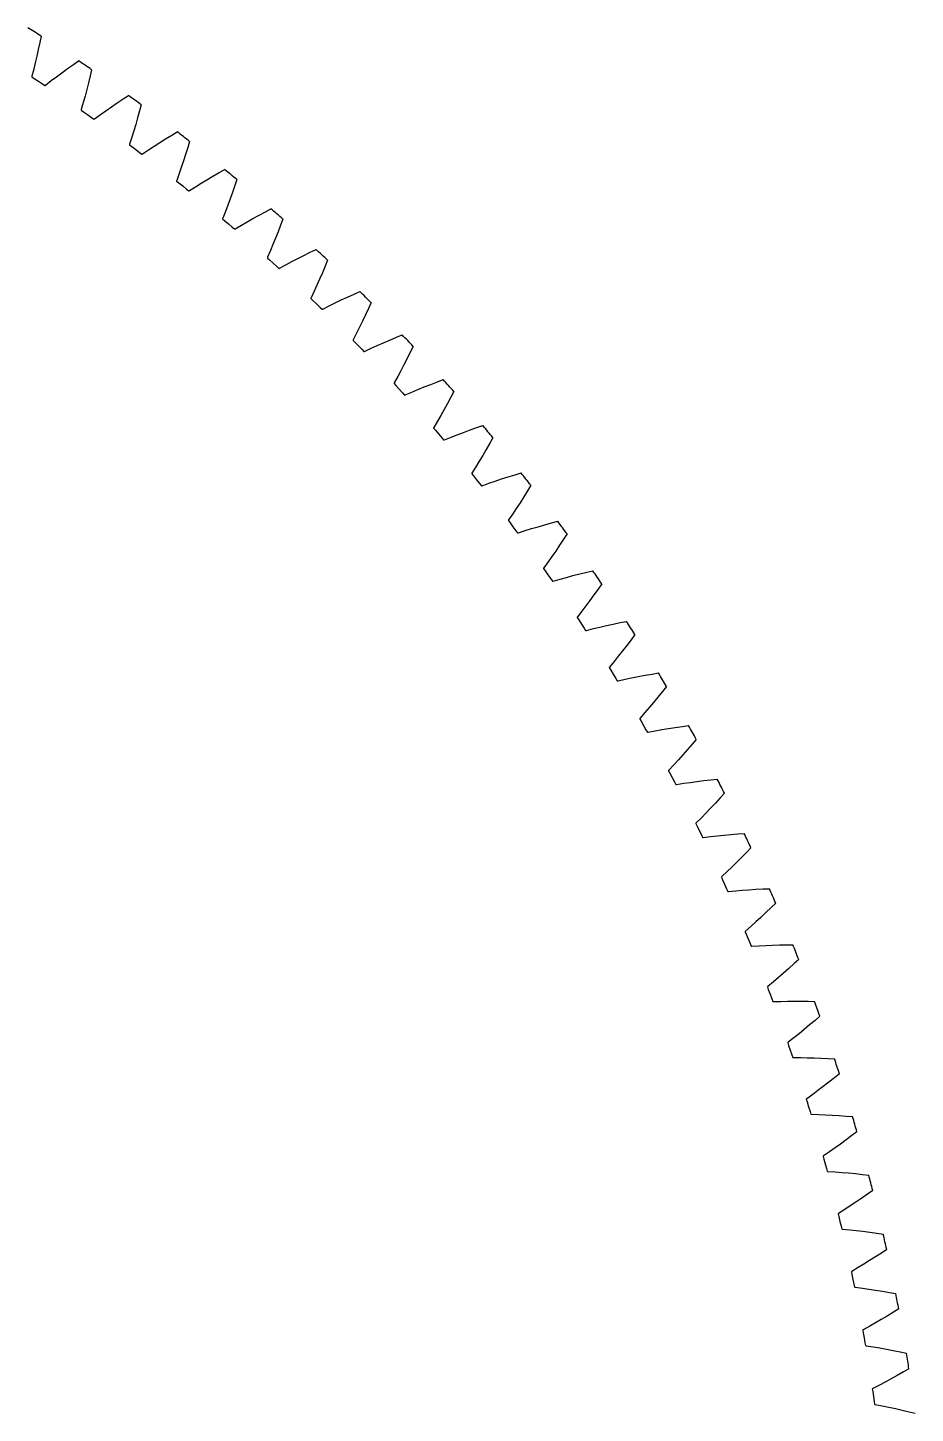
# Model space of a CAD drawing. Extents: x -101 to 121, y -101 to 101.
# Drawn here: x 53.8 to 100.2, y 13.1 to 85.5 of the extents above; entities that cross this region are included whole.
import ezdxf

# ---------------------------------------------------------------- set-up
doc = ezdxf.new("R2010")
doc.units = 0

msp = doc.modelspace()

# ---------------------------------------------------------------- linework, layer by layer
at = {"layer": 'layer1'}
for p, q in [((54.466, 85.056), (54.401, 84.729)), ((54.323, 84.365), (54.244, 84.01)), ((54.401, 84.729), (54.323, 84.365)), ((54.083, 83.333), (53.988, 82.962)), ((54.164, 83.666), (54.083, 83.333)), ((54.244, 84.01), (54.164, 83.666)), ((55.557, 83.147), (55.852, 83.361)), ((55.852, 83.361), (56.156, 83.576)), ((56.156, 83.576), (56.429, 83.766)), ((57.111, 83.303), (57.035, 82.979)), ((53.988, 82.962), (53.985, 82.939)), ((53.985, 82.939), (53.989, 82.925)), ((53.989, 82.925), (54.11, 82.845)), ((54.11, 82.845), (54.326, 82.703)), ((54.326, 82.703), (54.542, 82.561)), ((54.698, 82.495), (55, 82.73)), ((55, 82.73), (55.274, 82.937)), ((55.274, 82.937), (55.557, 83.147)), ((56.947, 82.617), (56.856, 82.264)), ((57.035, 82.979), (56.947, 82.617)), ((54.542, 82.561), (54.663, 82.482)), ((54.663, 82.482), (54.677, 82.484)), ((54.677, 82.484), (54.698, 82.495)), ((56.765, 81.923), (56.673, 81.593)), ((56.856, 82.264), (56.765, 81.923)), ((58.753, 81.771), (59.032, 81.952)), ((56.567, 81.225), (56.564, 81.202)), ((56.564, 81.202), (56.567, 81.188)), ((56.673, 81.593), (56.567, 81.225)), ((56.567, 81.188), (56.685, 81.105)), ((57.572, 80.962), (57.851, 81.16)), ((57.851, 81.16), (58.142, 81.361)), ((58.142, 81.361), (58.443, 81.565)), ((58.443, 81.565), (58.753, 81.771)), ((59.613, 81.146), (59.513, 80.787)), ((59.699, 81.468), (59.613, 81.146)), ((56.685, 81.105), (56.897, 80.956)), ((56.897, 80.956), (57.108, 80.807)), ((57.108, 80.807), (57.227, 80.724)), ((57.227, 80.724), (57.241, 80.726)), ((57.241, 80.726), (57.262, 80.737)), ((57.262, 80.737), (57.572, 80.962)), ((59.412, 80.438), (59.311, 80.1)), ((59.513, 80.787), (59.412, 80.438)), ((59.208, 79.773), (59.09, 79.408)), ((59.311, 80.1), (59.208, 79.773)), ((60.669, 79.495), (60.976, 79.689)), ((60.976, 79.689), (61.293, 79.885)), ((61.293, 79.885), (61.577, 80.058)), ((59.09, 79.408), (59.086, 79.385)), ((59.086, 79.385), (59.089, 79.371)), ((59.089, 79.371), (59.205, 79.284)), ((59.205, 79.284), (59.412, 79.129)), ((59.412, 79.129), (59.618, 78.974)), ((59.618, 78.974), (59.734, 78.887)), ((59.77, 78.898), (60.087, 79.113)), ((60.087, 79.113), (60.372, 79.303)), ((60.372, 79.303), (60.669, 79.495)), ((62.133, 79.234), (62.022, 78.878)), ((62.229, 79.552), (62.133, 79.234)), ((59.734, 78.887), (59.749, 78.888)), ((59.749, 78.888), (59.77, 78.898)), ((61.91, 78.532), (61.797, 78.197)), ((62.022, 78.878), (61.91, 78.532)), ((61.555, 77.513), (61.551, 77.49)), ((61.685, 77.873), (61.555, 77.513)), ((61.797, 78.197), (61.685, 77.873)), ((62.833, 77.367), (63.136, 77.55)), ((63.136, 77.55), (63.449, 77.735)), ((63.449, 77.735), (63.772, 77.921)), ((63.772, 77.921), (64.062, 78.084)), ((64.697, 77.558), (64.591, 77.243)), ((61.551, 77.49), (61.553, 77.476)), ((61.553, 77.476), (61.666, 77.385)), ((61.666, 77.385), (61.868, 77.224)), ((61.868, 77.224), (62.07, 77.062)), ((62.07, 77.062), (62.182, 76.971)), ((62.182, 76.971), (62.197, 76.972)), ((62.197, 76.972), (62.218, 76.982)), ((62.218, 76.982), (62.542, 77.187)), ((62.542, 77.187), (62.833, 77.367)), ((64.469, 76.891), (64.346, 76.549)), ((64.591, 77.243), (64.469, 76.891)), ((64.223, 76.218), (64.101, 75.897)), ((64.346, 76.549), (64.223, 76.218)), ((63.96, 75.541), (63.954, 75.519)), ((63.954, 75.519), (63.956, 75.504)), ((63.956, 75.504), (64.066, 75.41)), ((64.101, 75.897), (63.96, 75.541)), ((64.066, 75.41), (64.263, 75.242)), ((64.936, 75.184), (65.232, 75.355)), ((65.232, 75.355), (65.54, 75.529)), ((65.54, 75.529), (65.859, 75.703)), ((65.859, 75.703), (66.188, 75.879)), ((66.188, 75.879), (66.483, 76.033)), ((67.101, 75.488), (66.985, 75.176)), ((64.263, 75.242), (64.459, 75.074)), ((64.459, 75.074), (64.57, 74.98)), ((64.57, 74.98), (64.584, 74.981)), ((64.584, 74.981), (64.606, 74.99)), ((64.606, 74.99), (64.936, 75.184)), ((66.852, 74.828), (66.719, 74.49)), ((66.985, 75.176), (66.852, 74.828)), ((66.585, 74.163), (66.453, 73.847)), ((66.719, 74.49), (66.585, 74.163)), ((68.538, 73.763), (68.838, 73.907)), ((66.301, 73.495), (66.295, 73.472)), ((66.295, 73.472), (66.296, 73.458)), ((66.296, 73.458), (66.403, 73.361)), ((66.453, 73.847), (66.301, 73.495)), ((66.403, 73.361), (66.595, 73.186)), ((66.595, 73.186), (66.786, 73.012)), ((67.265, 73.108), (67.567, 73.269)), ((67.567, 73.269), (67.88, 73.433)), ((67.88, 73.433), (68.205, 73.597)), ((68.205, 73.597), (68.538, 73.763)), ((69.439, 73.343), (69.314, 73.035)), ((66.786, 73.012), (66.893, 72.915)), ((66.893, 72.915), (66.907, 72.915)), ((66.907, 72.915), (66.929, 72.923)), ((66.929, 72.923), (67.265, 73.108)), ((69.17, 72.691), (69.025, 72.357)), ((69.314, 73.035), (69.17, 72.691)), ((68.74, 71.723), (68.577, 71.376)), ((68.882, 72.035), (68.74, 71.723)), ((69.025, 72.357), (68.882, 72.035)), ((70.822, 71.573), (71.126, 71.709)), ((68.577, 71.376), (68.57, 71.354)), ((68.57, 71.354), (68.571, 71.339)), ((68.571, 71.339), (68.675, 71.239)), ((68.675, 71.239), (68.861, 71.059)), ((68.861, 71.059), (69.046, 70.879)), ((69.528, 70.959), (69.835, 71.111)), ((69.835, 71.111), (70.154, 71.264)), ((70.154, 71.264), (70.483, 71.419)), ((70.483, 71.419), (70.822, 71.573)), ((71.709, 71.126), (71.573, 70.822)), ((69.046, 70.879), (69.15, 70.778)), ((69.15, 70.778), (69.165, 70.777)), ((69.165, 70.777), (69.187, 70.785)), ((69.187, 70.785), (69.528, 70.959)), ((71.419, 70.483), (71.264, 70.154)), ((71.573, 70.822), (71.419, 70.483)), ((71.111, 69.835), (70.959, 69.528)), ((71.264, 70.154), (71.111, 69.835)), ((70.785, 69.187), (70.777, 69.165)), ((70.777, 69.165), (70.778, 69.15)), ((70.778, 69.15), (70.879, 69.046)), ((70.959, 69.528), (70.785, 69.187)), ((70.879, 69.046), (71.059, 68.861)), ((71.059, 68.861), (71.239, 68.675)), ((71.723, 68.74), (72.035, 68.882)), ((72.035, 68.882), (72.357, 69.025)), ((72.357, 69.025), (72.691, 69.17)), ((72.691, 69.17), (73.035, 69.314)), ((73.035, 69.314), (73.343, 69.439)), ((73.907, 68.838), (73.763, 68.538)), ((71.239, 68.675), (71.339, 68.571)), ((71.339, 68.571), (71.354, 68.57)), ((71.354, 68.57), (71.376, 68.577)), ((71.376, 68.577), (71.723, 68.74)), ((73.597, 68.205), (73.433, 67.88)), ((73.763, 68.538), (73.597, 68.205)), ((73.269, 67.567), (73.108, 67.265)), ((73.433, 67.88), (73.269, 67.567)), ((72.923, 66.929), (72.915, 66.907)), ((72.915, 66.907), (72.915, 66.893)), ((72.915, 66.893), (73.012, 66.786)), ((73.108, 67.265), (72.923, 66.929)), ((73.012, 66.786), (73.186, 66.595)), ((74.163, 66.585), (74.49, 66.719)), ((74.49, 66.719), (74.828, 66.852)), ((74.828, 66.852), (75.176, 66.985)), ((75.176, 66.985), (75.488, 67.101)), ((73.186, 66.595), (73.361, 66.403)), ((73.361, 66.403), (73.458, 66.296)), ((73.458, 66.296), (73.472, 66.295)), ((73.472, 66.295), (73.495, 66.301)), ((73.495, 66.301), (73.847, 66.453)), ((73.847, 66.453), (74.163, 66.585)), ((75.879, 66.188), (75.703, 65.859)), ((76.033, 66.483), (75.879, 66.188)), ((75.355, 65.232), (75.184, 64.936)), ((75.529, 65.54), (75.355, 65.232)), ((75.703, 65.859), (75.529, 65.54)), ((74.981, 64.584), (74.98, 64.57)), ((74.98, 64.57), (75.074, 64.459)), ((74.99, 64.606), (74.981, 64.584)), ((75.184, 64.936), (74.99, 64.606)), ((76.549, 64.346), (76.891, 64.469)), ((76.891, 64.469), (77.243, 64.591)), ((77.243, 64.591), (77.558, 64.697)), ((75.074, 64.459), (75.242, 64.263)), ((75.242, 64.263), (75.41, 64.066)), ((75.41, 64.066), (75.504, 63.956)), ((75.504, 63.956), (75.519, 63.954)), ((75.519, 63.954), (75.541, 63.96)), ((75.541, 63.96), (75.897, 64.101)), ((75.897, 64.101), (76.218, 64.223)), ((76.218, 64.223), (76.549, 64.346)), ((77.921, 63.772), (77.735, 63.449)), ((78.084, 64.062), (77.921, 63.772)), ((77.55, 63.136), (77.367, 62.833)), ((77.735, 63.449), (77.55, 63.136)), ((77.187, 62.542), (76.982, 62.218)), ((77.367, 62.833), (77.187, 62.542)), ((76.972, 62.197), (76.971, 62.182)), ((76.971, 62.182), (77.062, 62.07)), ((76.982, 62.218), (76.972, 62.197)), ((77.062, 62.07), (77.224, 61.868)), ((77.224, 61.868), (77.385, 61.666)), ((77.385, 61.666), (77.476, 61.553)), ((77.513, 61.555), (77.873, 61.685)), ((77.873, 61.685), (78.197, 61.797)), ((78.197, 61.797), (78.532, 61.91)), ((78.532, 61.91), (78.878, 62.022)), ((78.878, 62.022), (79.234, 62.133)), ((79.234, 62.133), (79.552, 62.229)), ((80.058, 61.577), (79.885, 61.293)), ((77.476, 61.553), (77.49, 61.551)), ((77.49, 61.551), (77.513, 61.555)), ((79.689, 60.976), (79.495, 60.669)), ((79.885, 61.293), (79.689, 60.976)), ((79.303, 60.372), (79.113, 60.087)), ((79.495, 60.669), (79.303, 60.372)), ((78.888, 59.749), (78.887, 59.734)), ((78.887, 59.734), (78.974, 59.618)), ((78.898, 59.77), (78.888, 59.749)), ((79.113, 60.087), (78.898, 59.77)), ((78.974, 59.618), (79.129, 59.412)), ((79.129, 59.412), (79.284, 59.205)), ((80.1, 59.311), (80.438, 59.412)), ((80.438, 59.412), (80.787, 59.513)), ((80.787, 59.513), (81.146, 59.613)), ((81.146, 59.613), (81.468, 59.699)), ((79.284, 59.205), (79.371, 59.089)), ((79.371, 59.089), (79.385, 59.086)), ((79.385, 59.086), (79.408, 59.09)), ((79.408, 59.09), (79.773, 59.208)), ((79.773, 59.208), (80.1, 59.311)), ((81.771, 58.753), (81.565, 58.443)), ((81.952, 59.032), (81.771, 58.753)), ((81.361, 58.142), (81.16, 57.851)), ((81.565, 58.443), (81.361, 58.142)), ((80.726, 57.241), (80.724, 57.227)), ((80.724, 57.227), (80.807, 57.108)), ((80.737, 57.262), (80.726, 57.241)), ((80.962, 57.572), (80.737, 57.262)), ((81.16, 57.851), (80.962, 57.572)), ((80.807, 57.108), (80.956, 56.897)), ((80.956, 56.897), (81.105, 56.685)), ((81.105, 56.685), (81.188, 56.567)), ((81.188, 56.567), (81.202, 56.564)), ((81.202, 56.564), (81.225, 56.567)), ((81.225, 56.567), (81.593, 56.673)), ((81.593, 56.673), (81.923, 56.765)), ((81.923, 56.765), (82.264, 56.856)), ((82.264, 56.856), (82.617, 56.947)), ((82.617, 56.947), (82.979, 57.035)), ((82.979, 57.035), (83.303, 57.111)), ((83.361, 55.852), (83.147, 55.557)), ((83.576, 56.156), (83.361, 55.852)), ((83.766, 56.429), (83.576, 56.156)), ((82.937, 55.274), (82.73, 55)), ((83.147, 55.557), (82.937, 55.274)), ((82.484, 54.677), (82.482, 54.663)), ((82.482, 54.663), (82.561, 54.542)), ((82.495, 54.698), (82.484, 54.677)), ((82.73, 55), (82.495, 54.698)), ((82.561, 54.542), (82.703, 54.326)), ((82.703, 54.326), (82.845, 54.11)), ((84.01, 54.244), (84.365, 54.323)), ((84.365, 54.323), (84.729, 54.401)), ((84.729, 54.401), (85.056, 54.466)), ((82.845, 54.11), (82.925, 53.989)), ((82.925, 53.989), (82.939, 53.985)), ((82.939, 53.985), (82.962, 53.988)), ((82.962, 53.988), (83.333, 54.083)), ((83.333, 54.083), (83.666, 54.164)), ((83.666, 54.164), (84.01, 54.244)), ((85.497, 53.77), (85.299, 53.503)), ((84.851, 52.918), (84.632, 52.641)), ((85.074, 53.206), (84.851, 52.918)), ((85.299, 53.503), (85.074, 53.206)), ((84.417, 52.375), (84.173, 52.079)), ((84.632, 52.641), (84.417, 52.375)), ((84.161, 52.059), (84.158, 52.045)), ((84.158, 52.045), (84.234, 51.922)), ((84.173, 52.079), (84.161, 52.059)), ((84.234, 51.922), (84.369, 51.701)), ((84.369, 51.701), (84.504, 51.481)), ((84.504, 51.481), (84.579, 51.357)), ((84.617, 51.355), (84.991, 51.438)), ((84.991, 51.438), (85.326, 51.509)), ((85.326, 51.509), (85.672, 51.579)), ((85.672, 51.579), (86.029, 51.647)), ((86.029, 51.647), (86.396, 51.712)), ((86.396, 51.712), (86.724, 51.768)), ((84.579, 51.357), (84.593, 51.353)), ((84.593, 51.353), (84.617, 51.355)), ((86.937, 50.797), (86.703, 50.507)), ((87.144, 51.058), (86.937, 50.797)), ((86.472, 50.227), (86.244, 49.957)), ((86.703, 50.507), (86.472, 50.227)), ((85.754, 49.39), (85.751, 49.376)), ((85.751, 49.376), (85.823, 49.25)), ((85.767, 49.41), (85.754, 49.39)), ((86.02, 49.697), (85.767, 49.41)), ((86.244, 49.957), (86.02, 49.697)), ((85.823, 49.25), (85.951, 49.026)), ((85.951, 49.026), (86.079, 48.801)), ((86.079, 48.801), (86.151, 48.675)), ((86.151, 48.675), (86.165, 48.671)), ((86.165, 48.671), (86.188, 48.672)), ((86.188, 48.672), (86.564, 48.743)), ((86.564, 48.743), (86.902, 48.804)), ((86.902, 48.804), (87.25, 48.862)), ((87.25, 48.862), (87.609, 48.919)), ((87.609, 48.919), (87.978, 48.973)), ((87.978, 48.973), (88.308, 49.018)), ((88.49, 48.041), (88.247, 47.759)), ((88.705, 48.295), (88.49, 48.041)), ((87.771, 47.223), (87.539, 46.971)), ((88.007, 47.486), (87.771, 47.223)), ((88.247, 47.759), (88.007, 47.486)), ((87.263, 46.672), (87.26, 46.658)), ((87.26, 46.658), (87.328, 46.53)), ((87.277, 46.691), (87.263, 46.672)), ((87.539, 46.971), (87.277, 46.691)), ((87.328, 46.53), (87.449, 46.302)), ((87.449, 46.302), (87.57, 46.073)), ((87.57, 46.073), (87.637, 45.945)), ((87.637, 45.945), (87.651, 45.94)), ((87.651, 45.94), (87.674, 45.941)), ((87.674, 45.941), (88.053, 46)), ((88.053, 46), (88.392, 46.05)), ((88.392, 46.05), (88.742, 46.098)), ((88.742, 46.098), (89.103, 46.143)), ((89.103, 46.143), (89.473, 46.185)), ((89.473, 46.185), (89.804, 46.22)), ((89.704, 44.963), (89.455, 44.698)), ((89.955, 45.238), (89.704, 44.963)), ((90.178, 45.485), (89.955, 45.238)), ((88.971, 44.198), (88.7, 43.927)), ((89.211, 44.443), (88.971, 44.198)), ((89.455, 44.698), (89.211, 44.443)), ((88.686, 43.908), (88.682, 43.894)), ((88.682, 43.894), (88.746, 43.764)), ((88.7, 43.927), (88.686, 43.908)), ((88.746, 43.764), (88.86, 43.532)), ((88.86, 43.532), (88.974, 43.3)), ((88.974, 43.3), (89.037, 43.17)), ((89.037, 43.17), (89.051, 43.164)), ((89.051, 43.164), (89.074, 43.164)), ((89.074, 43.164), (89.454, 43.212)), ((89.454, 43.212), (89.795, 43.251)), ((89.795, 43.251), (90.146, 43.287)), ((90.146, 43.287), (90.508, 43.321)), ((90.508, 43.321), (90.879, 43.352)), ((90.879, 43.352), (91.211, 43.376)), ((91.072, 42.124), (90.815, 41.866)), ((91.332, 42.39), (91.072, 42.124)), ((91.562, 42.63), (91.332, 42.39)), ((90.315, 41.381), (90.036, 41.119)), ((90.563, 41.619), (90.315, 41.381)), ((90.815, 41.866), (90.563, 41.619)), ((90.022, 41.101), (90.017, 41.087)), ((90.017, 41.087), (90.077, 40.955)), ((90.036, 41.119), (90.022, 41.101)), ((90.077, 40.955), (90.183, 40.719)), ((90.183, 40.719), (90.29, 40.484)), ((90.29, 40.484), (90.349, 40.352)), ((90.349, 40.352), (90.363, 40.346)), ((90.363, 40.346), (90.386, 40.345)), ((90.386, 40.345), (90.767, 40.381)), ((90.767, 40.381), (91.109, 40.409)), ((91.109, 40.409), (91.461, 40.435)), ((91.461, 40.435), (91.824, 40.457)), ((91.824, 40.457), (92.196, 40.476)), ((92.196, 40.476), (92.529, 40.49)), ((92.35, 39.242), (92.085, 38.993)), ((92.618, 39.5), (92.35, 39.242)), ((92.856, 39.733), (92.618, 39.5)), ((91.571, 38.524), (91.284, 38.271)), ((91.825, 38.754), (91.571, 38.524)), ((92.085, 38.993), (91.825, 38.754)), ((91.268, 38.253), (91.264, 38.239)), ((91.264, 38.239), (91.319, 38.105)), ((91.284, 38.271), (91.268, 38.253)), ((91.319, 38.105), (91.418, 37.867)), ((91.418, 37.867), (91.517, 37.628)), ((91.517, 37.628), (91.572, 37.494)), ((91.572, 37.494), (91.585, 37.488)), ((91.585, 37.488), (91.609, 37.486)), ((91.609, 37.486), (91.991, 37.51)), ((91.991, 37.51), (92.333, 37.527)), ((92.333, 37.527), (92.686, 37.542)), ((92.686, 37.542), (93.05, 37.553)), ((93.05, 37.553), (93.422, 37.56)), ((93.422, 37.56), (93.755, 37.564)), ((93.537, 36.322), (93.264, 36.081)), ((93.814, 36.572), (93.537, 36.322)), ((94.058, 36.797), (93.814, 36.572)), ((92.736, 35.629), (92.441, 35.385)), ((92.997, 35.85), (92.736, 35.629)), ((93.264, 36.081), (92.997, 35.85)), ((92.425, 35.367), (92.42, 35.354)), ((92.42, 35.354), (92.471, 35.218)), ((92.441, 35.385), (92.425, 35.367)), ((92.471, 35.218), (92.562, 34.976)), ((92.562, 34.976), (92.654, 34.734)), ((92.654, 34.734), (92.705, 34.599)), ((92.705, 34.599), (92.718, 34.592)), ((92.718, 34.592), (92.741, 34.59)), ((92.741, 34.59), (93.124, 34.602)), ((93.124, 34.602), (93.466, 34.608)), ((93.466, 34.608), (93.82, 34.612)), ((93.82, 34.612), (94.183, 34.611)), ((94.183, 34.611), (94.556, 34.607)), ((94.556, 34.607), (94.889, 34.6)), ((94.632, 33.366), (94.352, 33.134)), ((94.916, 33.607), (94.632, 33.366)), ((95.168, 33.824), (94.916, 33.607)), ((93.809, 32.698), (93.506, 32.463)), ((94.077, 32.911), (93.809, 32.698)), ((94.352, 33.134), (94.077, 32.911)), ((93.49, 32.447), (93.485, 32.433)), ((93.485, 32.433), (93.531, 32.296)), ((93.506, 32.463), (93.49, 32.447)), ((93.531, 32.296), (93.615, 32.052)), ((93.615, 32.052), (93.699, 31.807)), ((93.699, 31.807), (93.746, 31.67)), ((93.746, 31.67), (93.759, 31.663)), ((93.759, 31.663), (93.782, 31.66)), ((93.782, 31.66), (94.165, 31.659)), ((94.165, 31.659), (94.507, 31.656)), ((94.507, 31.656), (94.861, 31.648)), ((94.861, 31.648), (95.224, 31.636)), ((95.224, 31.636), (95.596, 31.62)), ((95.596, 31.62), (95.929, 31.603)), ((95.925, 30.609), (95.633, 30.377)), ((96.183, 30.818), (95.925, 30.609)), ((94.79, 29.736), (94.48, 29.51)), ((95.065, 29.94), (94.79, 29.736)), ((95.346, 30.154), (95.065, 29.94)), ((95.633, 30.377), (95.346, 30.154)), ((94.463, 29.494), (94.457, 29.481)), ((94.457, 29.481), (94.5, 29.342)), ((94.48, 29.51), (94.463, 29.494)), ((94.5, 29.342), (94.576, 29.095)), ((94.576, 29.095), (94.652, 28.848)), ((94.652, 28.848), (94.694, 28.71)), ((94.694, 28.71), (94.707, 28.702)), ((94.707, 28.702), (94.73, 28.698)), ((94.73, 28.698), (95.113, 28.686)), ((95.113, 28.686), (95.455, 28.671)), ((95.455, 28.671), (95.808, 28.653)), ((95.808, 28.653), (96.171, 28.629)), ((96.171, 28.629), (96.542, 28.602)), ((96.542, 28.602), (96.874, 28.574)), ((96.839, 27.581), (96.54, 27.358)), ((97.104, 27.782), (96.839, 27.581)), ((95.958, 26.939), (95.677, 26.743)), ((96.246, 27.144), (95.958, 26.939)), ((96.54, 27.358), (96.246, 27.144)), ((95.343, 26.512), (95.337, 26.499)), ((95.337, 26.499), (95.375, 26.36)), ((95.36, 26.528), (95.343, 26.512)), ((95.677, 26.743), (95.36, 26.528)), ((95.375, 26.36), (95.443, 26.11)), ((95.443, 26.11), (95.511, 25.861)), ((95.511, 25.861), (95.549, 25.721)), ((95.549, 25.721), (95.562, 25.713)), ((95.562, 25.713), (95.585, 25.709)), ((95.585, 25.709), (95.967, 25.684)), ((95.967, 25.684), (96.309, 25.659)), ((96.309, 25.659), (96.661, 25.629)), ((96.661, 25.629), (97.022, 25.594)), ((97.022, 25.594), (97.393, 25.555)), ((97.393, 25.555), (97.724, 25.517)), ((97.929, 24.718), (97.657, 24.525)), ((96.757, 23.912), (96.47, 23.725)), ((97.051, 24.108), (96.757, 23.912)), ((97.352, 24.312), (97.051, 24.108)), ((97.657, 24.525), (97.352, 24.312)), ((96.129, 23.504), (96.122, 23.492)), ((96.122, 23.492), (96.156, 23.351)), ((96.147, 23.52), (96.129, 23.504)), ((96.47, 23.725), (96.147, 23.52)), ((96.156, 23.351), (96.216, 23.099)), ((96.216, 23.099), (96.276, 22.848)), ((96.276, 22.848), (96.31, 22.707)), ((96.31, 22.707), (96.322, 22.699)), ((96.322, 22.699), (96.345, 22.693)), ((96.345, 22.693), (96.726, 22.657)), ((96.726, 22.657), (97.067, 22.621)), ((97.067, 22.621), (97.418, 22.58)), ((97.418, 22.58), (97.779, 22.534)), ((97.779, 22.534), (98.148, 22.483)), ((98.148, 22.483), (98.477, 22.435)), ((97.76, 21.047), (97.46, 20.861)), ((98.067, 21.242), (97.76, 21.047)), ((98.38, 21.446), (98.067, 21.242)), ((98.657, 21.63), (98.38, 21.446)), ((96.82, 20.473), (96.812, 20.461)), ((96.812, 20.461), (96.842, 20.319)), ((96.838, 20.488), (96.82, 20.473)), ((97.167, 20.683), (96.838, 20.488)), ((96.842, 20.319), (96.894, 20.066)), ((97.46, 20.861), (97.167, 20.683)), ((96.894, 20.066), (96.947, 19.813)), ((96.947, 19.813), (96.976, 19.671)), ((96.976, 19.671), (96.988, 19.662)), ((96.988, 19.662), (97.01, 19.656)), ((97.01, 19.656), (97.39, 19.608)), ((97.39, 19.608), (97.73, 19.561)), ((97.73, 19.561), (98.079, 19.509)), ((98.079, 19.509), (98.438, 19.452)), ((98.438, 19.452), (98.805, 19.389)), ((98.805, 19.389), (99.133, 19.33)), ((98.686, 18.152), (98.373, 17.966)), ((99.005, 18.345), (98.686, 18.152)), ((99.287, 18.52), (99.005, 18.345)), ((97.415, 17.422), (97.407, 17.41)), ((97.407, 17.41), (97.432, 17.267)), ((97.434, 17.436), (97.415, 17.422)), ((97.769, 17.621), (97.434, 17.436)), ((98.068, 17.789), (97.769, 17.621)), ((98.373, 17.966), (98.068, 17.789)), ((97.432, 17.267), (97.477, 17.012)), ((97.477, 17.012), (97.521, 16.758)), ((97.521, 16.758), (97.546, 16.615)), ((97.546, 16.615), (97.557, 16.606)), ((97.557, 16.606), (97.58, 16.599)), ((97.58, 16.599), (97.958, 16.539)), ((97.958, 16.539), (98.296, 16.482)), ((98.296, 16.482), (98.643, 16.419)), ((98.643, 16.419), (99, 16.35)), ((99, 16.35), (99.366, 16.276)), ((99.366, 16.276), (99.691, 16.207)), ((99.532, 15.226), (99.208, 15.043)), ((99.82, 15.393), (99.532, 15.226)), ((98.274, 14.541), (97.933, 14.367)), ((98.578, 14.7), (98.274, 14.541)), ((98.889, 14.867), (98.578, 14.7)), ((99.208, 15.043), (98.889, 14.867)), ((97.914, 14.354), (97.906, 14.341)), ((97.906, 14.341), (97.926, 14.198)), ((97.933, 14.367), (97.914, 14.354)), ((97.926, 14.198), (97.963, 13.942)), ((97.963, 13.942), (97.999, 13.686)), ((97.999, 13.686), (98.02, 13.543)), ((98.02, 13.543), (98.031, 13.534)), ((98.031, 13.534), (98.053, 13.526)), ((98.053, 13.526), (98.429, 13.454)), ((98.429, 13.454), (98.765, 13.386)), ((98.765, 13.386), (99.11, 13.312)), ((99.11, 13.312), (99.465, 13.233)), ((99.465, 13.233), (99.828, 13.147)), ((99.828, 13.147), (100.151, 13.068))]:
    msp.add_line(p, q, dxfattribs=at)
for start, end in [(57.36614, 57.83387), (55.56613, 56.03386), (53.76614, 54.23387), (51.96614, 52.43387), (50.16614, 50.63387), (48.36614, 48.83387), (46.56614, 47.03387), (44.76613, 45.23387), (42.96613, 43.43386), (41.16613, 41.63386), (39.36613, 39.83386), (37.56613, 38.03386), (35.76613, 36.23386), (33.96614, 34.43387), (32.16613, 32.63386), (30.36613, 30.83386), (28.56613, 29.03386), (26.76614, 27.23387), (24.96614, 25.43387), (23.16614, 23.63387), (21.36613, 21.83386), (19.56614, 20.03387), (17.76614, 18.23387), (15.96613, 16.43386), (14.16614, 14.63387), (12.36614, 12.83387), (10.56613, 11.03386), (8.76614, 9.23387)]:
    msp.add_arc((0, 0), 101, start, end, dxfattribs=at)
at = {"layer": 'layer3'}
for p, q in [((54.466, 85.056), (54.401, 84.729)), ((54.323, 84.365), (54.244, 84.01)), ((54.401, 84.729), (54.323, 84.365)), ((54.083, 83.333), (53.988, 82.962)), ((54.164, 83.666), (54.083, 83.333)), ((54.244, 84.01), (54.164, 83.666)), ((55.557, 83.147), (55.852, 83.361)), ((55.852, 83.361), (56.156, 83.576)), ((56.156, 83.576), (56.429, 83.766)), ((57.111, 83.303), (57.035, 82.979)), ((53.988, 82.962), (53.985, 82.939)), ((53.985, 82.939), (53.989, 82.925)), ((53.989, 82.925), (54.11, 82.845)), ((54.11, 82.845), (54.326, 82.703)), ((54.326, 82.703), (54.542, 82.561)), ((54.698, 82.495), (55, 82.73)), ((55, 82.73), (55.274, 82.937)), ((55.274, 82.937), (55.557, 83.147)), ((56.947, 82.617), (56.856, 82.264)), ((57.035, 82.979), (56.947, 82.617)), ((54.542, 82.561), (54.663, 82.482)), ((54.663, 82.482), (54.677, 82.484)), ((54.677, 82.484), (54.698, 82.495)), ((56.765, 81.923), (56.673, 81.593)), ((56.856, 82.264), (56.765, 81.923)), ((58.753, 81.771), (59.032, 81.952)), ((56.567, 81.225), (56.564, 81.202)), ((56.564, 81.202), (56.567, 81.188)), ((56.673, 81.593), (56.567, 81.225)), ((56.567, 81.188), (56.685, 81.105)), ((57.572, 80.962), (57.851, 81.16)), ((57.851, 81.16), (58.142, 81.361)), ((58.142, 81.361), (58.443, 81.565)), ((58.443, 81.565), (58.753, 81.771)), ((59.613, 81.146), (59.513, 80.787)), ((59.699, 81.468), (59.613, 81.146)), ((56.685, 81.105), (56.897, 80.956)), ((56.897, 80.956), (57.108, 80.807)), ((57.108, 80.807), (57.227, 80.724)), ((57.227, 80.724), (57.241, 80.726)), ((57.241, 80.726), (57.262, 80.737)), ((57.262, 80.737), (57.572, 80.962)), ((59.412, 80.438), (59.311, 80.1)), ((59.513, 80.787), (59.412, 80.438)), ((59.208, 79.773), (59.09, 79.408)), ((59.311, 80.1), (59.208, 79.773)), ((60.669, 79.495), (60.976, 79.689)), ((60.976, 79.689), (61.293, 79.885)), ((61.293, 79.885), (61.577, 80.058)), ((59.09, 79.408), (59.086, 79.385)), ((59.086, 79.385), (59.089, 79.371)), ((59.089, 79.371), (59.205, 79.284)), ((59.205, 79.284), (59.412, 79.129)), ((59.412, 79.129), (59.618, 78.974)), ((59.618, 78.974), (59.734, 78.887)), ((59.77, 78.898), (60.087, 79.113)), ((60.087, 79.113), (60.372, 79.303)), ((60.372, 79.303), (60.669, 79.495)), ((62.133, 79.234), (62.022, 78.878)), ((62.229, 79.552), (62.133, 79.234)), ((59.734, 78.887), (59.749, 78.888)), ((59.749, 78.888), (59.77, 78.898)), ((61.91, 78.532), (61.797, 78.197)), ((62.022, 78.878), (61.91, 78.532)), ((61.555, 77.513), (61.551, 77.49)), ((61.685, 77.873), (61.555, 77.513)), ((61.797, 78.197), (61.685, 77.873)), ((62.833, 77.367), (63.136, 77.55)), ((63.136, 77.55), (63.449, 77.735)), ((63.449, 77.735), (63.772, 77.921)), ((63.772, 77.921), (64.062, 78.084)), ((64.697, 77.558), (64.591, 77.243)), ((61.551, 77.49), (61.553, 77.476)), ((61.553, 77.476), (61.666, 77.385)), ((61.666, 77.385), (61.868, 77.224)), ((61.868, 77.224), (62.07, 77.062)), ((62.07, 77.062), (62.182, 76.971)), ((62.182, 76.971), (62.197, 76.972)), ((62.197, 76.972), (62.218, 76.982)), ((62.218, 76.982), (62.542, 77.187)), ((62.542, 77.187), (62.833, 77.367)), ((64.469, 76.891), (64.346, 76.549)), ((64.591, 77.243), (64.469, 76.891)), ((64.223, 76.218), (64.101, 75.897)), ((64.346, 76.549), (64.223, 76.218)), ((63.96, 75.541), (63.954, 75.519)), ((63.954, 75.519), (63.956, 75.504)), ((63.956, 75.504), (64.066, 75.41)), ((64.101, 75.897), (63.96, 75.541)), ((64.066, 75.41), (64.263, 75.242)), ((64.936, 75.184), (65.232, 75.355)), ((65.232, 75.355), (65.54, 75.529)), ((65.54, 75.529), (65.859, 75.703)), ((65.859, 75.703), (66.188, 75.879)), ((66.188, 75.879), (66.483, 76.033)), ((67.101, 75.488), (66.985, 75.176)), ((64.263, 75.242), (64.459, 75.074)), ((64.459, 75.074), (64.57, 74.98)), ((64.57, 74.98), (64.584, 74.981)), ((64.584, 74.981), (64.606, 74.99)), ((64.606, 74.99), (64.936, 75.184)), ((66.852, 74.828), (66.719, 74.49)), ((66.985, 75.176), (66.852, 74.828)), ((66.585, 74.163), (66.453, 73.847)), ((66.719, 74.49), (66.585, 74.163)), ((68.538, 73.763), (68.838, 73.907)), ((66.301, 73.495), (66.295, 73.472)), ((66.295, 73.472), (66.296, 73.458)), ((66.296, 73.458), (66.403, 73.361)), ((66.453, 73.847), (66.301, 73.495)), ((66.403, 73.361), (66.595, 73.186)), ((66.595, 73.186), (66.786, 73.012)), ((67.265, 73.108), (67.567, 73.269)), ((67.567, 73.269), (67.88, 73.433)), ((67.88, 73.433), (68.205, 73.597)), ((68.205, 73.597), (68.538, 73.763)), ((69.439, 73.343), (69.314, 73.035)), ((66.786, 73.012), (66.893, 72.915)), ((66.893, 72.915), (66.907, 72.915)), ((66.907, 72.915), (66.929, 72.923)), ((66.929, 72.923), (67.265, 73.108)), ((69.17, 72.691), (69.025, 72.357)), ((69.314, 73.035), (69.17, 72.691)), ((68.74, 71.723), (68.577, 71.376)), ((68.882, 72.035), (68.74, 71.723)), ((69.025, 72.357), (68.882, 72.035)), ((70.822, 71.573), (71.126, 71.709)), ((68.577, 71.376), (68.57, 71.354)), ((68.57, 71.354), (68.571, 71.339)), ((68.571, 71.339), (68.675, 71.239)), ((68.675, 71.239), (68.861, 71.059)), ((68.861, 71.059), (69.046, 70.879)), ((69.528, 70.959), (69.835, 71.111)), ((69.835, 71.111), (70.154, 71.264)), ((70.154, 71.264), (70.483, 71.419)), ((70.483, 71.419), (70.822, 71.573)), ((71.709, 71.126), (71.573, 70.822)), ((69.046, 70.879), (69.15, 70.778)), ((69.15, 70.778), (69.165, 70.777)), ((69.165, 70.777), (69.187, 70.785)), ((69.187, 70.785), (69.528, 70.959)), ((71.419, 70.483), (71.264, 70.154)), ((71.573, 70.822), (71.419, 70.483)), ((71.111, 69.835), (70.959, 69.528)), ((71.264, 70.154), (71.111, 69.835)), ((70.785, 69.187), (70.777, 69.165)), ((70.777, 69.165), (70.778, 69.15)), ((70.778, 69.15), (70.879, 69.046)), ((70.959, 69.528), (70.785, 69.187)), ((70.879, 69.046), (71.059, 68.861)), ((71.059, 68.861), (71.239, 68.675)), ((71.723, 68.74), (72.035, 68.882)), ((72.035, 68.882), (72.357, 69.025)), ((72.357, 69.025), (72.691, 69.17)), ((72.691, 69.17), (73.035, 69.314)), ((73.035, 69.314), (73.343, 69.439)), ((73.907, 68.838), (73.763, 68.538)), ((71.239, 68.675), (71.339, 68.571)), ((71.339, 68.571), (71.354, 68.57)), ((71.354, 68.57), (71.376, 68.577)), ((71.376, 68.577), (71.723, 68.74)), ((73.597, 68.205), (73.433, 67.88)), ((73.763, 68.538), (73.597, 68.205)), ((73.269, 67.567), (73.108, 67.265)), ((73.433, 67.88), (73.269, 67.567)), ((72.923, 66.929), (72.915, 66.907)), ((72.915, 66.907), (72.915, 66.893)), ((72.915, 66.893), (73.012, 66.786)), ((73.108, 67.265), (72.923, 66.929)), ((73.012, 66.786), (73.186, 66.595)), ((74.163, 66.585), (74.49, 66.719)), ((74.49, 66.719), (74.828, 66.852)), ((74.828, 66.852), (75.176, 66.985)), ((75.176, 66.985), (75.488, 67.101)), ((73.186, 66.595), (73.361, 66.403)), ((73.361, 66.403), (73.458, 66.296)), ((73.458, 66.296), (73.472, 66.295)), ((73.472, 66.295), (73.495, 66.301)), ((73.495, 66.301), (73.847, 66.453)), ((73.847, 66.453), (74.163, 66.585)), ((75.879, 66.188), (75.703, 65.859)), ((76.033, 66.483), (75.879, 66.188)), ((75.355, 65.232), (75.184, 64.936)), ((75.529, 65.54), (75.355, 65.232)), ((75.703, 65.859), (75.529, 65.54)), ((74.981, 64.584), (74.98, 64.57)), ((74.98, 64.57), (75.074, 64.459)), ((74.99, 64.606), (74.981, 64.584)), ((75.184, 64.936), (74.99, 64.606)), ((76.549, 64.346), (76.891, 64.469)), ((76.891, 64.469), (77.243, 64.591)), ((77.243, 64.591), (77.558, 64.697)), ((75.074, 64.459), (75.242, 64.263)), ((75.242, 64.263), (75.41, 64.066)), ((75.41, 64.066), (75.504, 63.956)), ((75.504, 63.956), (75.519, 63.954)), ((75.519, 63.954), (75.541, 63.96)), ((75.541, 63.96), (75.897, 64.101)), ((75.897, 64.101), (76.218, 64.223)), ((76.218, 64.223), (76.549, 64.346)), ((77.921, 63.772), (77.735, 63.449)), ((78.084, 64.062), (77.921, 63.772)), ((77.55, 63.136), (77.367, 62.833)), ((77.735, 63.449), (77.55, 63.136)), ((77.187, 62.542), (76.982, 62.218)), ((77.367, 62.833), (77.187, 62.542)), ((76.972, 62.197), (76.971, 62.182)), ((76.971, 62.182), (77.062, 62.07)), ((76.982, 62.218), (76.972, 62.197)), ((77.062, 62.07), (77.224, 61.868)), ((77.224, 61.868), (77.385, 61.666)), ((77.385, 61.666), (77.476, 61.553)), ((77.513, 61.555), (77.873, 61.685)), ((77.873, 61.685), (78.197, 61.797)), ((78.197, 61.797), (78.532, 61.91)), ((78.532, 61.91), (78.878, 62.022)), ((78.878, 62.022), (79.234, 62.133)), ((79.234, 62.133), (79.552, 62.229)), ((80.058, 61.577), (79.885, 61.293)), ((77.476, 61.553), (77.49, 61.551)), ((77.49, 61.551), (77.513, 61.555)), ((79.689, 60.976), (79.495, 60.669)), ((79.885, 61.293), (79.689, 60.976)), ((79.303, 60.372), (79.113, 60.087)), ((79.495, 60.669), (79.303, 60.372)), ((78.888, 59.749), (78.887, 59.734)), ((78.887, 59.734), (78.974, 59.618)), ((78.898, 59.77), (78.888, 59.749)), ((79.113, 60.087), (78.898, 59.77)), ((78.974, 59.618), (79.129, 59.412)), ((79.129, 59.412), (79.284, 59.205)), ((80.1, 59.311), (80.438, 59.412)), ((80.438, 59.412), (80.787, 59.513)), ((80.787, 59.513), (81.146, 59.613)), ((81.146, 59.613), (81.468, 59.699)), ((79.284, 59.205), (79.371, 59.089)), ((79.371, 59.089), (79.385, 59.086)), ((79.385, 59.086), (79.408, 59.09)), ((79.408, 59.09), (79.773, 59.208)), ((79.773, 59.208), (80.1, 59.311)), ((81.771, 58.753), (81.565, 58.443)), ((81.952, 59.032), (81.771, 58.753)), ((81.361, 58.142), (81.16, 57.851)), ((81.565, 58.443), (81.361, 58.142)), ((80.726, 57.241), (80.724, 57.227)), ((80.724, 57.227), (80.807, 57.108)), ((80.737, 57.262), (80.726, 57.241)), ((80.962, 57.572), (80.737, 57.262)), ((81.16, 57.851), (80.962, 57.572)), ((80.807, 57.108), (80.956, 56.897)), ((80.956, 56.897), (81.105, 56.685)), ((81.105, 56.685), (81.188, 56.567)), ((81.188, 56.567), (81.202, 56.564)), ((81.202, 56.564), (81.225, 56.567)), ((81.225, 56.567), (81.593, 56.673)), ((81.593, 56.673), (81.923, 56.765)), ((81.923, 56.765), (82.264, 56.856)), ((82.264, 56.856), (82.617, 56.947)), ((82.617, 56.947), (82.979, 57.035)), ((82.979, 57.035), (83.303, 57.111)), ((83.361, 55.852), (83.147, 55.557)), ((83.576, 56.156), (83.361, 55.852)), ((83.766, 56.429), (83.576, 56.156)), ((82.937, 55.274), (82.73, 55)), ((83.147, 55.557), (82.937, 55.274)), ((82.484, 54.677), (82.482, 54.663)), ((82.482, 54.663), (82.561, 54.542)), ((82.495, 54.698), (82.484, 54.677)), ((82.73, 55), (82.495, 54.698)), ((82.561, 54.542), (82.703, 54.326)), ((82.703, 54.326), (82.845, 54.11)), ((84.01, 54.244), (84.365, 54.323)), ((84.365, 54.323), (84.729, 54.401)), ((84.729, 54.401), (85.056, 54.466)), ((82.845, 54.11), (82.925, 53.989)), ((82.925, 53.989), (82.939, 53.985)), ((82.939, 53.985), (82.962, 53.988)), ((82.962, 53.988), (83.333, 54.083)), ((83.333, 54.083), (83.666, 54.164)), ((83.666, 54.164), (84.01, 54.244)), ((85.497, 53.77), (85.299, 53.503)), ((84.851, 52.918), (84.632, 52.641)), ((85.074, 53.206), (84.851, 52.918)), ((85.299, 53.503), (85.074, 53.206)), ((84.417, 52.375), (84.173, 52.079)), ((84.632, 52.641), (84.417, 52.375)), ((84.161, 52.059), (84.158, 52.045)), ((84.158, 52.045), (84.234, 51.922)), ((84.173, 52.079), (84.161, 52.059)), ((84.234, 51.922), (84.369, 51.701)), ((84.369, 51.701), (84.504, 51.481)), ((84.504, 51.481), (84.579, 51.357)), ((84.617, 51.355), (84.991, 51.438)), ((84.991, 51.438), (85.326, 51.509)), ((85.326, 51.509), (85.672, 51.579)), ((85.672, 51.579), (86.029, 51.647)), ((86.029, 51.647), (86.396, 51.712)), ((86.396, 51.712), (86.724, 51.768)), ((84.579, 51.357), (84.593, 51.353)), ((84.593, 51.353), (84.617, 51.355)), ((86.937, 50.797), (86.703, 50.507)), ((87.144, 51.058), (86.937, 50.797)), ((86.472, 50.227), (86.244, 49.957)), ((86.703, 50.507), (86.472, 50.227)), ((85.754, 49.39), (85.751, 49.376)), ((85.751, 49.376), (85.823, 49.25)), ((85.767, 49.41), (85.754, 49.39)), ((86.02, 49.697), (85.767, 49.41)), ((86.244, 49.957), (86.02, 49.697)), ((85.823, 49.25), (85.951, 49.026)), ((85.951, 49.026), (86.079, 48.801)), ((86.079, 48.801), (86.151, 48.675)), ((86.151, 48.675), (86.165, 48.671)), ((86.165, 48.671), (86.188, 48.672)), ((86.188, 48.672), (86.564, 48.743)), ((86.564, 48.743), (86.902, 48.804)), ((86.902, 48.804), (87.25, 48.862)), ((87.25, 48.862), (87.609, 48.919)), ((87.609, 48.919), (87.978, 48.973)), ((87.978, 48.973), (88.308, 49.018)), ((88.49, 48.041), (88.247, 47.759)), ((88.705, 48.295), (88.49, 48.041)), ((87.771, 47.223), (87.539, 46.971)), ((88.007, 47.486), (87.771, 47.223)), ((88.247, 47.759), (88.007, 47.486)), ((87.263, 46.672), (87.26, 46.658)), ((87.26, 46.658), (87.328, 46.53)), ((87.277, 46.691), (87.263, 46.672)), ((87.539, 46.971), (87.277, 46.691)), ((87.328, 46.53), (87.449, 46.302)), ((87.449, 46.302), (87.57, 46.073)), ((87.57, 46.073), (87.637, 45.945)), ((87.637, 45.945), (87.651, 45.94)), ((87.651, 45.94), (87.674, 45.941)), ((87.674, 45.941), (88.053, 46)), ((88.053, 46), (88.392, 46.05)), ((88.392, 46.05), (88.742, 46.098)), ((88.742, 46.098), (89.103, 46.143)), ((89.103, 46.143), (89.473, 46.185)), ((89.473, 46.185), (89.804, 46.22)), ((89.704, 44.963), (89.455, 44.698)), ((89.955, 45.238), (89.704, 44.963)), ((90.178, 45.485), (89.955, 45.238)), ((88.971, 44.198), (88.7, 43.927)), ((89.211, 44.443), (88.971, 44.198)), ((89.455, 44.698), (89.211, 44.443)), ((88.686, 43.908), (88.682, 43.894)), ((88.682, 43.894), (88.746, 43.764)), ((88.7, 43.927), (88.686, 43.908)), ((88.746, 43.764), (88.86, 43.532)), ((88.86, 43.532), (88.974, 43.3)), ((88.974, 43.3), (89.037, 43.17)), ((89.037, 43.17), (89.051, 43.164)), ((89.051, 43.164), (89.074, 43.164)), ((89.074, 43.164), (89.454, 43.212)), ((89.454, 43.212), (89.795, 43.251)), ((89.795, 43.251), (90.146, 43.287)), ((90.146, 43.287), (90.508, 43.321)), ((90.508, 43.321), (90.879, 43.352)), ((90.879, 43.352), (91.211, 43.376)), ((91.072, 42.124), (90.815, 41.866)), ((91.332, 42.39), (91.072, 42.124)), ((91.562, 42.63), (91.332, 42.39)), ((90.315, 41.381), (90.036, 41.119)), ((90.563, 41.619), (90.315, 41.381)), ((90.815, 41.866), (90.563, 41.619)), ((90.022, 41.101), (90.017, 41.087)), ((90.017, 41.087), (90.077, 40.955)), ((90.036, 41.119), (90.022, 41.101)), ((90.077, 40.955), (90.183, 40.719)), ((90.183, 40.719), (90.29, 40.484)), ((90.29, 40.484), (90.349, 40.352)), ((90.349, 40.352), (90.363, 40.346)), ((90.363, 40.346), (90.386, 40.345)), ((90.386, 40.345), (90.767, 40.381)), ((90.767, 40.381), (91.109, 40.409)), ((91.109, 40.409), (91.461, 40.435)), ((91.461, 40.435), (91.824, 40.457)), ((91.824, 40.457), (92.196, 40.476)), ((92.196, 40.476), (92.529, 40.49)), ((92.35, 39.242), (92.085, 38.993)), ((92.618, 39.5), (92.35, 39.242)), ((92.856, 39.733), (92.618, 39.5)), ((91.571, 38.524), (91.284, 38.271)), ((91.825, 38.754), (91.571, 38.524)), ((92.085, 38.993), (91.825, 38.754)), ((91.268, 38.253), (91.264, 38.239)), ((91.264, 38.239), (91.319, 38.105)), ((91.284, 38.271), (91.268, 38.253)), ((91.319, 38.105), (91.418, 37.867)), ((91.418, 37.867), (91.517, 37.628)), ((91.517, 37.628), (91.572, 37.494)), ((91.572, 37.494), (91.585, 37.488)), ((91.585, 37.488), (91.609, 37.486)), ((91.609, 37.486), (91.991, 37.51)), ((91.991, 37.51), (92.333, 37.527)), ((92.333, 37.527), (92.686, 37.542)), ((92.686, 37.542), (93.05, 37.553)), ((93.05, 37.553), (93.422, 37.56)), ((93.422, 37.56), (93.755, 37.564)), ((93.537, 36.322), (93.264, 36.081)), ((93.814, 36.572), (93.537, 36.322)), ((94.058, 36.797), (93.814, 36.572)), ((92.736, 35.629), (92.441, 35.385)), ((92.997, 35.85), (92.736, 35.629)), ((93.264, 36.081), (92.997, 35.85)), ((92.425, 35.367), (92.42, 35.354)), ((92.42, 35.354), (92.471, 35.218)), ((92.441, 35.385), (92.425, 35.367)), ((92.471, 35.218), (92.562, 34.976)), ((92.562, 34.976), (92.654, 34.734)), ((92.654, 34.734), (92.705, 34.599)), ((92.705, 34.599), (92.718, 34.592)), ((92.718, 34.592), (92.741, 34.59)), ((92.741, 34.59), (93.124, 34.602)), ((93.124, 34.602), (93.466, 34.608)), ((93.466, 34.608), (93.82, 34.612)), ((93.82, 34.612), (94.183, 34.611)), ((94.183, 34.611), (94.556, 34.607)), ((94.556, 34.607), (94.889, 34.6)), ((94.632, 33.366), (94.352, 33.134)), ((94.916, 33.607), (94.632, 33.366)), ((95.168, 33.824), (94.916, 33.607)), ((93.809, 32.698), (93.506, 32.463)), ((94.077, 32.911), (93.809, 32.698)), ((94.352, 33.134), (94.077, 32.911)), ((93.49, 32.447), (93.485, 32.433)), ((93.485, 32.433), (93.531, 32.296)), ((93.506, 32.463), (93.49, 32.447)), ((93.531, 32.296), (93.615, 32.052)), ((93.615, 32.052), (93.699, 31.807)), ((93.699, 31.807), (93.746, 31.67)), ((93.746, 31.67), (93.759, 31.663)), ((93.759, 31.663), (93.782, 31.66)), ((93.782, 31.66), (94.165, 31.659)), ((94.165, 31.659), (94.507, 31.656)), ((94.507, 31.656), (94.861, 31.648)), ((94.861, 31.648), (95.224, 31.636)), ((95.224, 31.636), (95.596, 31.62)), ((95.596, 31.62), (95.929, 31.603)), ((95.925, 30.609), (95.633, 30.377)), ((96.183, 30.818), (95.925, 30.609)), ((94.79, 29.736), (94.48, 29.51)), ((95.065, 29.94), (94.79, 29.736)), ((95.346, 30.154), (95.065, 29.94)), ((95.633, 30.377), (95.346, 30.154)), ((94.463, 29.494), (94.457, 29.481)), ((94.457, 29.481), (94.5, 29.342)), ((94.48, 29.51), (94.463, 29.494)), ((94.5, 29.342), (94.576, 29.095)), ((94.576, 29.095), (94.652, 28.848)), ((94.652, 28.848), (94.694, 28.71)), ((94.694, 28.71), (94.707, 28.702)), ((94.707, 28.702), (94.73, 28.698)), ((94.73, 28.698), (95.113, 28.686)), ((95.113, 28.686), (95.455, 28.671)), ((95.455, 28.671), (95.808, 28.653)), ((95.808, 28.653), (96.171, 28.629)), ((96.171, 28.629), (96.542, 28.602)), ((96.542, 28.602), (96.874, 28.574)), ((96.839, 27.581), (96.54, 27.358)), ((97.104, 27.782), (96.839, 27.581)), ((95.958, 26.939), (95.677, 26.743)), ((96.246, 27.144), (95.958, 26.939)), ((96.54, 27.358), (96.246, 27.144)), ((95.343, 26.512), (95.337, 26.499)), ((95.337, 26.499), (95.375, 26.36)), ((95.36, 26.528), (95.343, 26.512)), ((95.677, 26.743), (95.36, 26.528)), ((95.375, 26.36), (95.443, 26.11)), ((95.443, 26.11), (95.511, 25.861)), ((95.511, 25.861), (95.549, 25.721)), ((95.549, 25.721), (95.562, 25.713)), ((95.562, 25.713), (95.585, 25.709)), ((95.585, 25.709), (95.967, 25.684)), ((95.967, 25.684), (96.309, 25.659)), ((96.309, 25.659), (96.661, 25.629)), ((96.661, 25.629), (97.022, 25.594)), ((97.022, 25.594), (97.393, 25.555)), ((97.393, 25.555), (97.724, 25.517)), ((97.929, 24.718), (97.657, 24.525)), ((96.757, 23.912), (96.47, 23.725)), ((97.051, 24.108), (96.757, 23.912)), ((97.352, 24.312), (97.051, 24.108)), ((97.657, 24.525), (97.352, 24.312)), ((96.129, 23.504), (96.122, 23.492)), ((96.122, 23.492), (96.156, 23.351)), ((96.147, 23.52), (96.129, 23.504)), ((96.47, 23.725), (96.147, 23.52)), ((96.156, 23.351), (96.216, 23.099)), ((96.216, 23.099), (96.276, 22.848)), ((96.276, 22.848), (96.31, 22.707)), ((96.31, 22.707), (96.322, 22.699)), ((96.322, 22.699), (96.345, 22.693)), ((96.345, 22.693), (96.726, 22.657)), ((96.726, 22.657), (97.067, 22.621)), ((97.067, 22.621), (97.418, 22.58)), ((97.418, 22.58), (97.779, 22.534)), ((97.779, 22.534), (98.148, 22.483)), ((98.148, 22.483), (98.477, 22.435)), ((97.76, 21.047), (97.46, 20.861)), ((98.067, 21.242), (97.76, 21.047)), ((98.38, 21.446), (98.067, 21.242)), ((98.657, 21.63), (98.38, 21.446)), ((96.82, 20.473), (96.812, 20.461)), ((96.812, 20.461), (96.842, 20.319)), ((96.838, 20.488), (96.82, 20.473)), ((97.167, 20.683), (96.838, 20.488)), ((96.842, 20.319), (96.894, 20.066)), ((97.46, 20.861), (97.167, 20.683)), ((96.894, 20.066), (96.947, 19.813)), ((96.947, 19.813), (96.976, 19.671)), ((96.976, 19.671), (96.988, 19.662)), ((96.988, 19.662), (97.01, 19.656)), ((97.01, 19.656), (97.39, 19.608)), ((97.39, 19.608), (97.73, 19.561)), ((97.73, 19.561), (98.079, 19.509)), ((98.079, 19.509), (98.438, 19.452)), ((98.438, 19.452), (98.805, 19.389)), ((98.805, 19.389), (99.133, 19.33)), ((98.686, 18.152), (98.373, 17.966)), ((99.005, 18.345), (98.686, 18.152)), ((99.287, 18.52), (99.005, 18.345)), ((97.415, 17.422), (97.407, 17.41)), ((97.407, 17.41), (97.432, 17.267)), ((97.434, 17.436), (97.415, 17.422)), ((97.769, 17.621), (97.434, 17.436)), ((98.068, 17.789), (97.769, 17.621)), ((98.373, 17.966), (98.068, 17.789)), ((97.432, 17.267), (97.477, 17.012)), ((97.477, 17.012), (97.521, 16.758)), ((97.521, 16.758), (97.546, 16.615)), ((97.546, 16.615), (97.557, 16.606)), ((97.557, 16.606), (97.58, 16.599)), ((97.58, 16.599), (97.958, 16.539)), ((97.958, 16.539), (98.296, 16.482)), ((98.296, 16.482), (98.643, 16.419)), ((98.643, 16.419), (99, 16.35)), ((99, 16.35), (99.366, 16.276)), ((99.366, 16.276), (99.691, 16.207)), ((99.532, 15.226), (99.208, 15.043)), ((99.82, 15.393), (99.532, 15.226)), ((98.274, 14.541), (97.933, 14.367)), ((98.578, 14.7), (98.274, 14.541)), ((98.889, 14.867), (98.578, 14.7)), ((99.208, 15.043), (98.889, 14.867)), ((97.914, 14.354), (97.906, 14.341)), ((97.906, 14.341), (97.926, 14.198)), ((97.933, 14.367), (97.914, 14.354)), ((97.926, 14.198), (97.963, 13.942)), ((97.963, 13.942), (97.999, 13.686)), ((97.999, 13.686), (98.02, 13.543)), ((98.02, 13.543), (98.031, 13.534)), ((98.031, 13.534), (98.053, 13.526)), ((98.053, 13.526), (98.429, 13.454)), ((98.429, 13.454), (98.765, 13.386)), ((98.765, 13.386), (99.11, 13.312)), ((99.11, 13.312), (99.465, 13.233)), ((99.465, 13.233), (99.828, 13.147)), ((99.828, 13.147), (100.151, 13.068))]:
    msp.add_line(p, q, dxfattribs=at)
for start, end in [(57.36614, 57.83387), (55.56613, 56.03386), (53.76614, 54.23387), (51.96614, 52.43387), (50.16614, 50.63387), (48.36614, 48.83387), (46.56614, 47.03387), (44.76613, 45.23387), (42.96613, 43.43386), (41.16613, 41.63386), (39.36613, 39.83386), (37.56613, 38.03386), (35.76613, 36.23386), (33.96614, 34.43387), (32.16613, 32.63386), (30.36613, 30.83386), (28.56613, 29.03386), (26.76614, 27.23387), (24.96614, 25.43387), (23.16614, 23.63387), (21.36613, 21.83386), (19.56614, 20.03387), (17.76614, 18.23387), (15.96613, 16.43386), (14.16614, 14.63387), (12.36614, 12.83387), (10.56613, 11.03386), (8.76614, 9.23387)]:
    msp.add_arc((0, 0), 101, start, end, dxfattribs=at)

doc.saveas('drawing.dxf')
